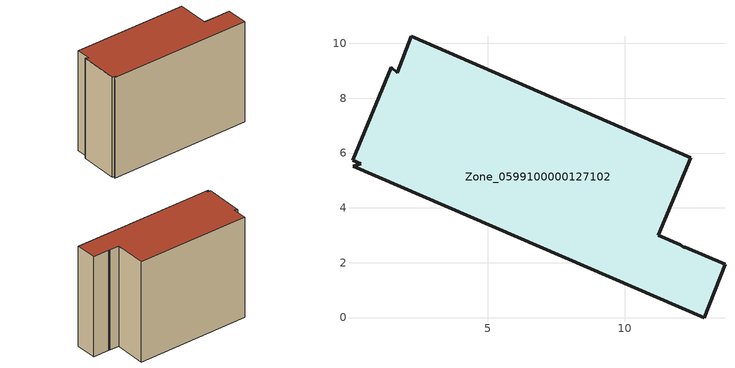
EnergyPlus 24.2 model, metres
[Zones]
Zone_0599100000127102
 floor ground (C_G): 0.08,5.74 1.49,9.13 1.7,8.93 2.21,10.25 12.4,5.83 11.22,2.99 12.03,2.65 12.15,2.56 12.21,2.57 13.66,1.95 12.9,0 0.1,5.51 0.38,5.6 z0
 wall outside (C_F): 0.1,5.51 12.9,0 13.66,1.95 12.21,2.57 12.15,2.56 12.03,2.65 11.22,2.99 12.4,5.83 2.21,10.25 1.7,8.93 1.49,9.13 0.08,5.74 0.38,5.6 0.1,5.51 z0:10.22
 roof outside (C_R): 0.38,5.6 0.1,5.51 12.9,0 13.66,1.95 12.21,2.57 12.15,2.56 12.03,2.65 11.22,2.99 12.4,5.83 2.21,10.25 1.7,8.93 1.49,9.13 0.08,5.74 z10.22
[BUILDING]
Pand.0599100000127102: North Axis=0; Terrain=City; Loads Convergence Tolerance Value=0.04; Temperature Convergence Tolerance Value=0.4; Solar Distribution=FullExterior; Maximum Number of Warmup Days=25; Minimum Number of Warmup Days=1
[Site:Location]
Rotterdam.The.Hague.AP_ZH_NLD Design_Conditions: Latitude=51.96; Longitude=4.45; Time Zone=1; Elevation=-4.5
[SITE:GROUNDTEMPERATURE:BUILDINGSURFACE]
18, 18, 18, 18, 18, 18, 18, 18, 18, 18, 18, 18
[MATERIAL] Thermal Absorptance=0.9; Solar Absorptance=0.7; Visible Absorptance=0.7
Name | Roughness | Thickness | Conductivity | Density | Specific Heat
G.TI.1946 | MediumSmooth | 0.15 | 1 | 540 | 1210
F.TI.1946 | Rough | 0.3 | 0.857143 | 1920 | 840
R.TI.1946 | MediumRough | 0.2 | 0.1 | 1500 | 1000
[CONSTRUCTION]
C_G: G.TI.1946
C_F: F.TI.1946
C_R: R.TI.1946
[ZONE]
Zone_0599100000127102: Type=1; Multiplier=1; Ceiling Height=Autocalculate; Volume=Autocalculate; Floor Area=autocalculate; Part of Total Floor Area=Yes
[ZONEINFILTRATION:DESIGNFLOWRATE]
Infil_Zone_0599100000127102: Zone or ZoneList or Space or SpaceList=Zone_0599100000127102; Schedule=AlwaysOn; Design Flow Rate Calculation Method=Flow/Area; Flow Rate per Floor Area=0.003; Constant Term Coefficient=1; Temperature Term Coefficient=0; Velocity Term Coefficient=0; Velocity Squared Term Coefficient=0
[HVACTEMPLATE:ZONE:IDEALLOADSAIRSYSTEM]
Zone_0599100000127102: Maximum Heating Supply Air Temperature=50; Minimum Cooling Supply Air Temperature=13; Maximum Heating Supply Air Humidity Ratio=0.0156; Minimum Cooling Supply Air Humidity Ratio=0.0077; Heating Limit=NoLimit; Cooling Limit=NoLimit; Dehumidification Control Type=ConstantSensibleHeatRatio; Cooling Sensible Heat Ratio=0.7; Dehumidification Setpoint=60; Humidification Control Type=None; Humidification Setpoint=30; Outdoor Air Method=None; Outdoor Air Flow Rate per Person=0.00944; Outdoor Air Flow Rate per Zone Floor Area=0; Outdoor Air Flow Rate per Zone=0; Demand Controlled Ventilation Type=None; Outdoor Air Economizer Type=NoEconomizer; Heat Recovery Type=None; Sensible Heat Recovery Effectiveness=0.7; Latent Heat Recovery Effectiveness=0.65
[ZONECONTROL:THERMOSTAT]
ThermostatControl_Zone_0599100000127102: Zone or ZoneList=Zone_0599100000127102; Control Type Schedule=DualSetpointControlType; Control 1=Thermostat_Zone_0599100000127102; Temperature Difference Between Cutout And Setpoint=0
[THERMOSTATSETPOINT:DUALSETPOINT]
Thermostat_Zone_0599100000127102: Heating Setpoint Temperature Schedule=HeatingSetpoint_Zone_0599100000127102; Cooling Setpoint Temperature Schedule=CoolingSetpoint_Zone_0599100000127102
[SCHEDULE:COMPACT]
HeatingSetpoint_Zone_0599100000127102: Through: 12/31, For: AllDays, Until: 24:00, 21
CoolingSetpoint_Zone_0599100000127102: Through: 12/31, For: AllDays, Until: 24:00, 24
DualSetpointControlType: Through: 12/31, For: AllDays, Until: 24:00, 4
AlwaysOn: Through: 12/31, For: AllDays, Until: 24:00, 1
